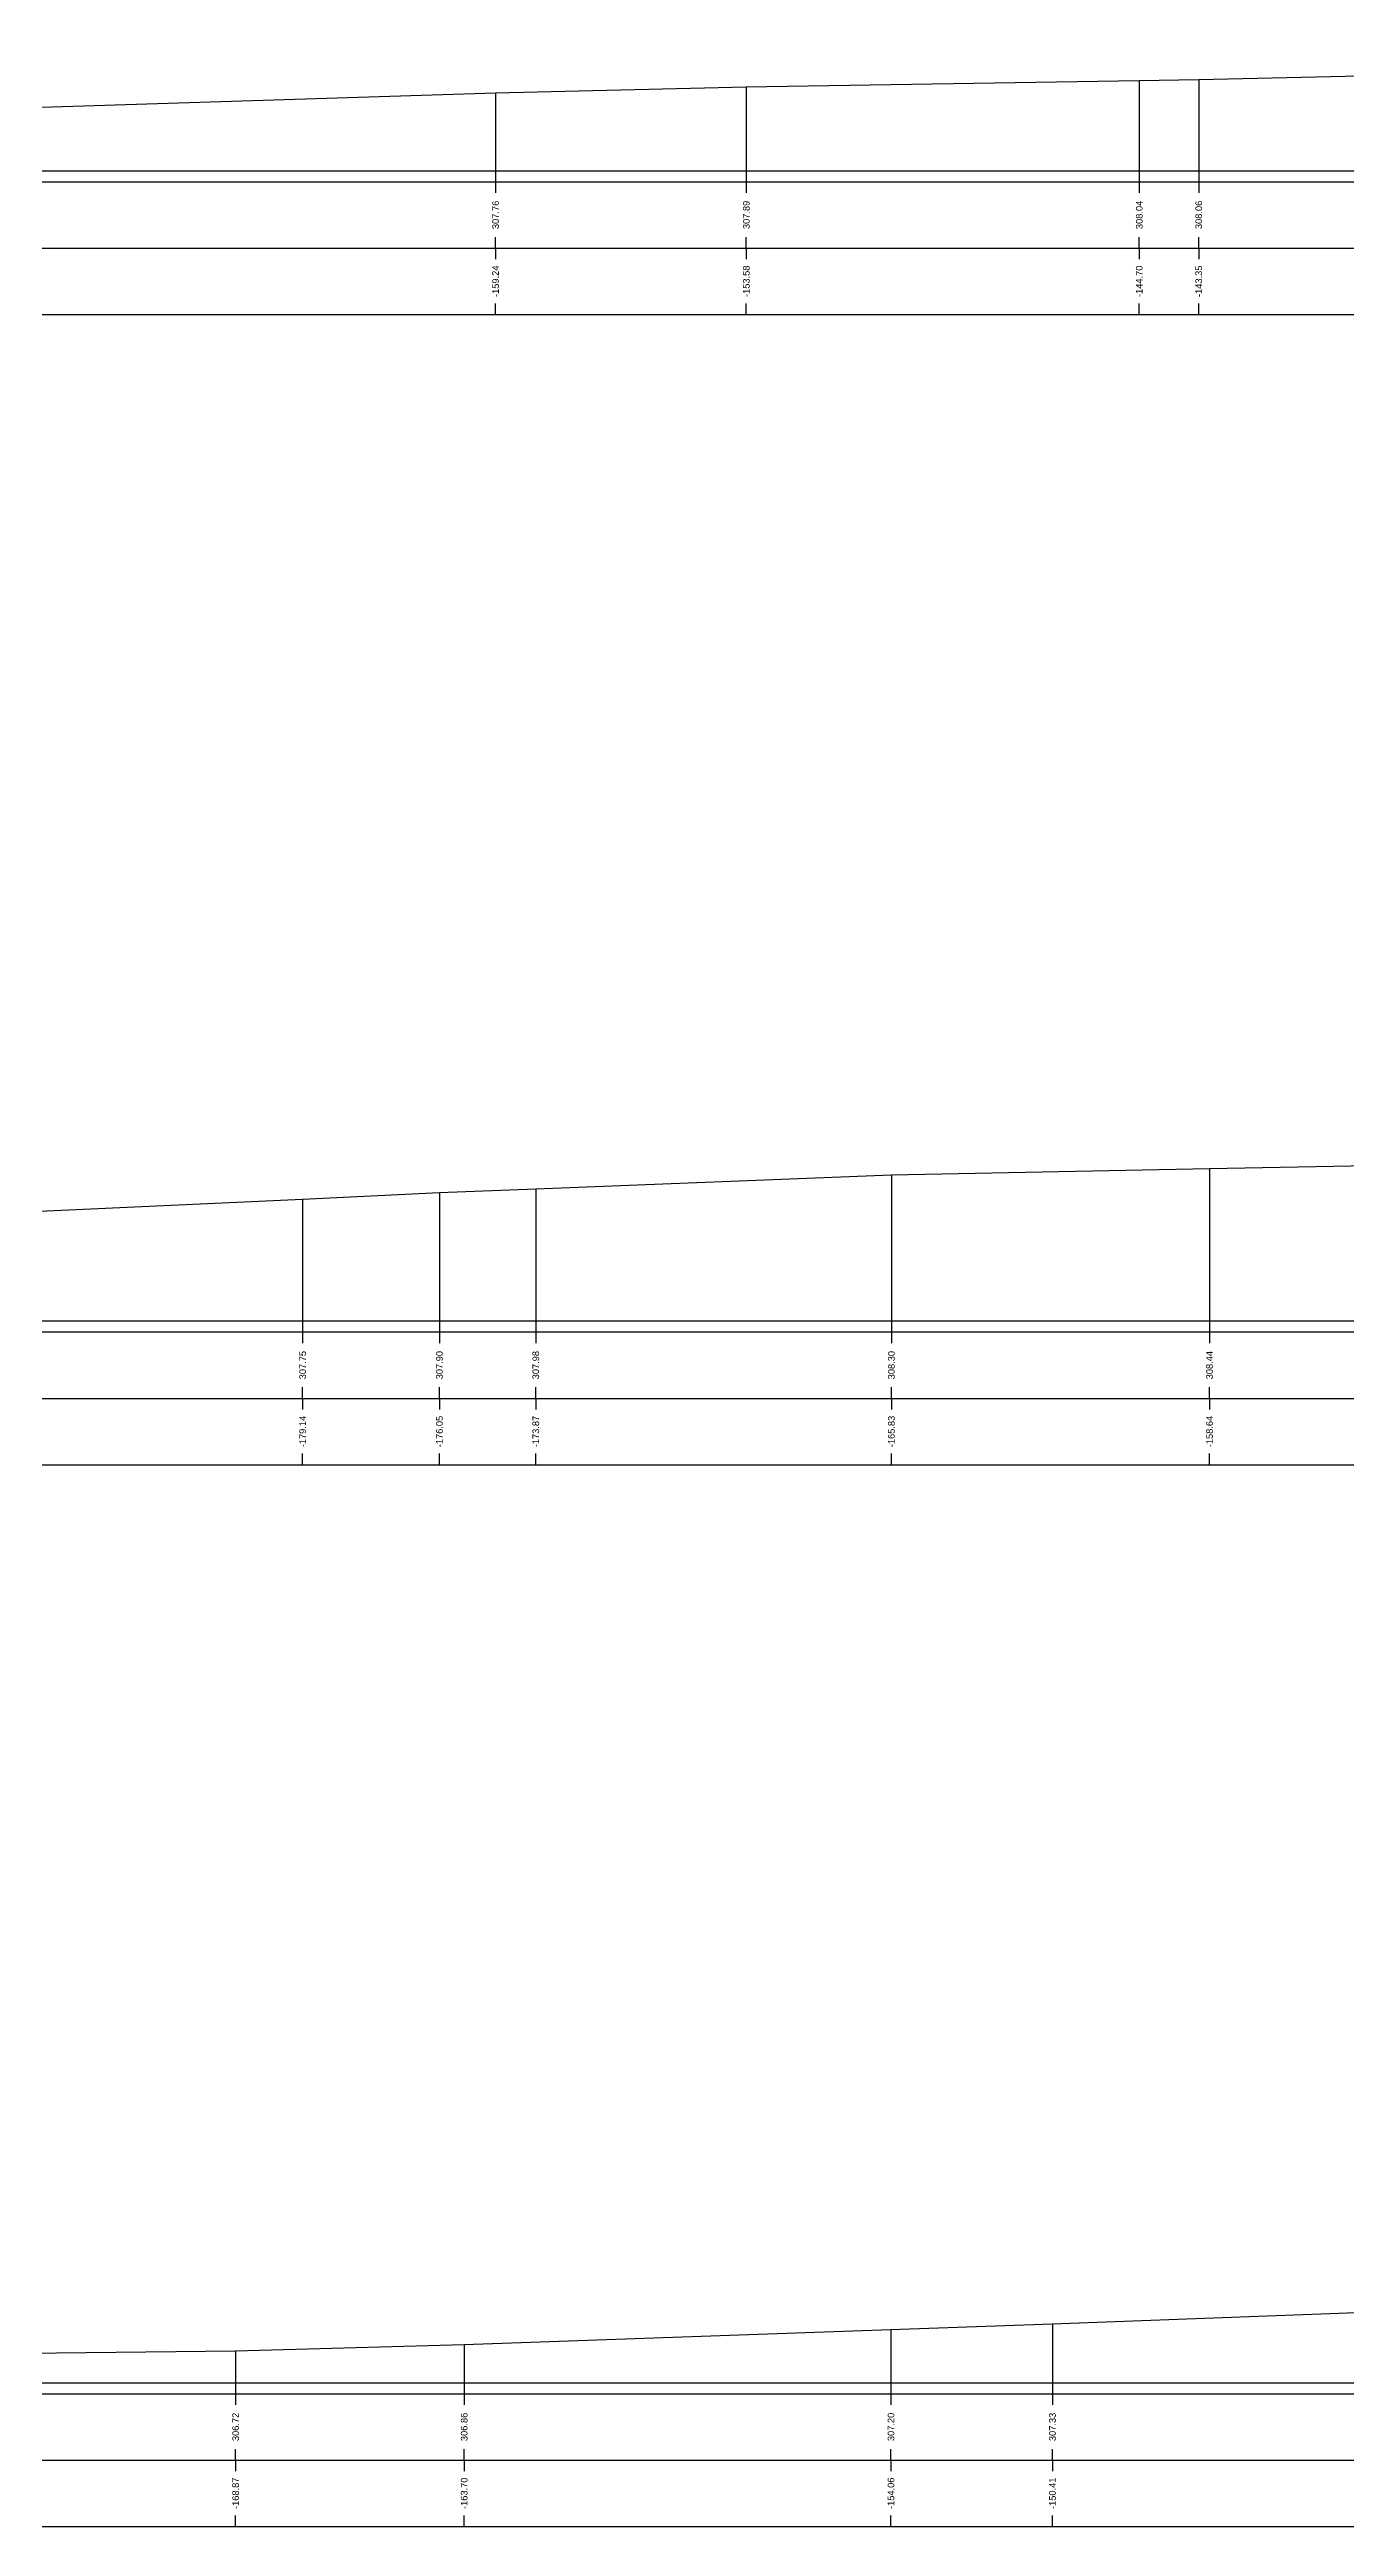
# Model space of a CAD drawing. Header units: millimetres. Extents: x -170 to 301, y 153 to 290.
# Drawn here: x -22.3 to 7, y 227.8 to 283.7 of the extents above; entities that cross this region are included whole.
import ezdxf
from ezdxf.enums import TextEntityAlignment as Align

# ---------------------------------------------------------------- set-up
doc = ezdxf.new("R2010")
doc.units = ezdxf.units.MM
doc.styles.get("Standard").update_dxf_attribs({"font": 'arial.ttf'})

msp = doc.modelspace()

# ---------------------------------------------------------------- linework, layer by layer
at = {"layer": 'band'}
for p, q in [((-12.243, 280.75), (-12.243, 280.5)), ((-6.576, 280.75), (-6.576, 280.5)), ((2.305, 280.75), (2.305, 280.5)), ((3.65, 280.75), (3.65, 280.5)), ((-12.243, 279.25), (-12.243, 279.5)), ((-6.576, 279.25), (-6.576, 279.5)), ((2.305, 279.25), (2.305, 279.5)), ((3.65, 279.25), (3.65, 279.5)), ((-12.243, 279.25), (-12.243, 279)), ((-6.576, 279.25), (-6.576, 279)), ((2.305, 279.25), (2.305, 279)), ((3.65, 279.25), (3.65, 279)), ((-12.243, 277.75), (-12.243, 278)), ((-6.576, 277.75), (-6.576, 278)), ((2.305, 277.75), (2.305, 278)), ((3.65, 277.75), (3.65, 278)), ((-16.603, 254.75), (-16.603, 254.5)), ((-13.512, 254.75), (-13.512, 254.5)), ((-11.333, 254.75), (-11.333, 254.5)), ((-3.296, 254.75), (-3.296, 254.5)), ((3.893, 254.75), (3.893, 254.5)), ((-16.603, 253.25), (-16.603, 253.5)), ((-16.603, 253.25), (-16.603, 253)), ((-13.512, 253.25), (-13.512, 253.5)), ((-13.512, 253.25), (-13.512, 253)), ((-11.333, 253.25), (-11.333, 253.5)), ((-11.333, 253.25), (-11.333, 253)), ((-3.296, 253.25), (-3.296, 253.5)), ((-3.296, 253.25), (-3.296, 253)), ((3.893, 253.25), (3.893, 253.5)), ((3.893, 253.25), (3.893, 253)), ((-16.603, 251.75), (-16.603, 252)), ((-13.512, 251.75), (-13.512, 252)), ((-11.333, 251.75), (-11.333, 252)), ((-3.296, 251.75), (-3.296, 252)), ((3.893, 251.75), (3.893, 252)), ((-18.118, 230.75), (-18.118, 230.5)), ((-12.952, 230.75), (-12.952, 230.5)), ((-3.307, 230.75), (-3.307, 230.5)), ((0.344, 230.75), (0.344, 230.5)), ((-18.118, 229.25), (-18.118, 229.5)), ((-18.118, 229.25), (-18.118, 229)), ((-12.952, 229.25), (-12.952, 229.5)), ((-12.952, 229.25), (-12.952, 229)), ((-3.307, 229.25), (-3.307, 229.5)), ((-3.307, 229.25), (-3.307, 229)), ((0.344, 229.25), (0.344, 229.5)), ((0.344, 229.25), (0.344, 229)), ((-18.118, 227.75), (-18.118, 228)), ((-12.952, 227.75), (-12.952, 228)), ((-3.307, 227.75), (-3.307, 228)), ((0.344, 227.75), (0.344, 228))]:
    msp.add_line(p, q, dxfattribs=at)
at = {"layer": 'frame'}
for p, q in [((-154.502, 280.75), (301.326, 280.75)), ((-147.002, 281), (301.326, 281)), ((-154.502, 279.25), (301.326, 279.25)), ((-154.502, 277.75), (301.326, 277.75)), ((-170.035, 254.75), (264.223, 254.75)), ((-162.535, 255), (264.223, 255)), ((-170.035, 253.25), (264.223, 253.25)), ((-170.035, 251.75), (264.223, 251.75)), ((-158.251, 230.75), (260.32, 230.75)), ((-150.751, 231), (260.32, 231)), ((-158.251, 229.25), (260.32, 229.25)), ((-158.251, 227.75), (260.32, 227.75))]:
    msp.add_line(p, q, dxfattribs=at)
at = {"layer": 'marker', "color": 253}
for p, q in [((-12.243, 282.762), (-12.243, 281)), ((-6.576, 282.895), (-6.576, 281)), ((2.305, 283.042), (2.305, 281)), ((3.65, 283.062), (3.65, 281)), ((-12.243, 281), (-12.243, 280.75)), ((-6.576, 281), (-6.576, 280.75)), ((2.305, 281), (2.305, 280.75)), ((3.65, 281), (3.65, 280.75)), ((-3.296, 258.303), (-3.296, 255)), ((3.893, 258.442), (3.893, 255)), ((-16.603, 257.752), (-16.603, 255)), ((-13.512, 257.9), (-13.512, 255)), ((-11.333, 257.982), (-11.333, 255)), ((-16.603, 255), (-16.603, 254.75)), ((-13.512, 255), (-13.512, 254.75)), ((-11.333, 255), (-11.333, 254.75)), ((-3.296, 255), (-3.296, 254.75)), ((3.893, 255), (3.893, 254.75)), ((-12.952, 231.864), (-12.952, 231)), ((-3.307, 232.2), (-3.307, 231)), ((0.344, 232.327), (0.344, 231)), ((-18.118, 231.717), (-18.118, 231)), ((-18.118, 231), (-18.118, 230.75)), ((-12.952, 231), (-12.952, 230.75)), ((-3.307, 231), (-3.307, 230.75)), ((0.344, 231), (0.344, 230.75))]:
    msp.add_line(p, q, dxfattribs=at)
at = {"layer": 'profile'}
for points in [[(-55.524, 281.479), (-42.857, 281.598), (-42.074, 281.615), (-38.067, 281.796), (-27.292, 282.288), (-25.604, 282.346), (-22.99, 282.424), (-12.243, 282.762), (-6.576, 282.895), (2.305, 283.042), (3.65, 283.062), (14.905, 283.315), (19.127, 283.396), (31.915, 283.438), (33.56, 283.441), (34.14, 283.444), (45.415, 283.547), (48.153, 283.566), (56.49, 283.641), (64.795, 283.706), (70.492, 283.738)], [(-55.324, 256.152), (-48.563, 256.339), (-42.579, 256.521), (-31.946, 257.041), (-28.75, 257.187), (-27.175, 257.271), (-16.603, 257.752), (-13.512, 257.9), (-11.333, 257.982), (-3.296, 258.303), (3.893, 258.442), (8.296, 258.525), (13.131, 258.577), (19.136, 258.632), (26.582, 258.703), (32.97, 258.762), (35.526, 258.783), (40.168, 258.828), (47.829, 258.891), (54.533, 258.94), (59.74, 258.976), (66.374, 259.022)], [(-52.433, 231.127), (-49.206, 231.193), (-45.91, 231.269), (-41.091, 231.405), (-34.929, 231.55), (-26.896, 231.621), (-18.118, 231.717), (-12.952, 231.864), (-3.307, 232.2), (0.344, 232.327), (10.857, 232.722), (12.926, 232.814), (23.797, 233.089), (25.748, 233.109), (37.812, 233.228), (39.826, 233.248), (44.591, 233.304), (54.515, 233.452), (60.247, 233.493), (67.382, 233.575)]]:
    msp.add_lwpolyline(points, dxfattribs=at)

# ---------------------------------------------------------------- texts
for s, p in [('307.76', (-12.243, 280)), ('307.89', (-6.576, 280)), ('308.04', (2.305, 280)), ('308.06', (3.65, 280)), ('-159.24', (-12.243, 278.5)), ('-153.58', (-6.576, 278.5)), ('-144.70', (2.305, 278.5)), ('-143.35', (3.65, 278.5)), ('307.75', (-16.603, 254)), ('307.90', (-13.512, 254)), ('307.98', (-11.333, 254)), ('308.30', (-3.296, 254)), ('308.44', (3.893, 254)), ('-179.14', (-16.603, 252.5)), ('-176.05', (-13.512, 252.5)), ('-173.87', (-11.333, 252.5)), ('-165.83', (-3.296, 252.5)), ('-158.64', (3.893, 252.5)), ('306.72', (-18.118, 230)), ('306.86', (-12.952, 230)), ('307.20', (-3.307, 230)), ('307.33', (0.344, 230)), ('-168.87', (-18.118, 228.5)), ('-163.70', (-12.952, 228.5)), ('-154.06', (-3.307, 228.5)), ('-150.41', (0.344, 228.5))]:
    msp.add_text(s, height=0.15, rotation=90).set_placement(p, align=Align.MIDDLE)

doc.saveas('drawing.dxf')
